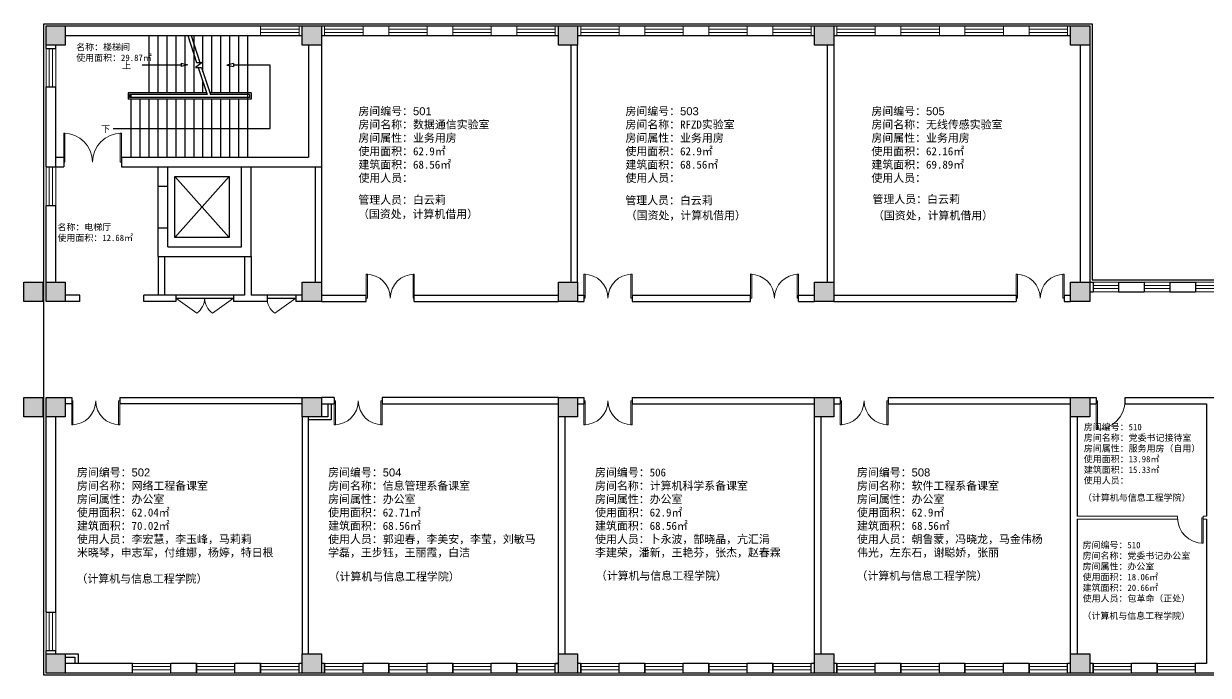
# Model space of a CAD drawing. Header units: millimetres. Extents: x 31518 to 160291, y 21900 to 76087.
# Drawn here: x 31518 to 68518, y 26678 to 47018 of the extents above; entities that cross this region are included whole.
import ezdxf

# ---------------------------------------------------------------- set-up
doc = ezdxf.new("R2010")
doc.units = ezdxf.units.MM
doc.header["$LTSCALE"] = 1000
doc.linetypes.add('CONTINOUS', pattern=[0])
doc.layers.add('填充', color=7, linetype='Continuous')
doc.layers.add('管理人员', color=2, linetype='Continuous')
for name, color, linetype, lineweight in [('墙体', 30, 'Continuous', 30), ('墙线', 30, 'Continuous', 30), ('文字', 7, 'Continuous', 30), ('柱子', 150, 'Continuous', 30), ('窗线', 131, 'Continuous', 15), ('门线', 154, 'CONTINOUS', 15)]:
    doc.layers.add(name, color=color, linetype=linetype, lineweight=lineweight)
doc.styles.get("Standard").update_dxf_attribs({"font": 'arial.ttf'})

msp = doc.modelspace()

# ---------------------------------------------------------------- hatches: boundary and pattern name
at = {"layer": '填充'}
h = msp.add_hatch(color=7, dxfattribs=at)
h.dxf.hatch_style = 1
h.paths.add_polyline_path([(32818, 46948), (32218, 46948), (32218, 46348), (32818, 46348)])
h = msp.add_hatch(color=7, dxfattribs=at)
h.dxf.hatch_style = 1
h.paths.add_polyline_path([(40818, 46948), (40218, 46948), (40218, 46348), (40818, 46348)])
h = msp.add_hatch(color=7, dxfattribs=at)
h.dxf.hatch_style = 1
h.paths.add_polyline_path([(48818, 46948), (48218, 46948), (48218, 46348), (48818, 46348)])
h = msp.add_hatch(color=7, dxfattribs=at)
h.dxf.hatch_style = 1
h.paths.add_polyline_path([(56818, 46948), (56218, 46948), (56218, 46348), (56818, 46348)])
h = msp.add_hatch(color=7, dxfattribs=at)
h.dxf.hatch_style = 1
h.paths.add_polyline_path([(64818, 46948), (64218, 46948), (64218, 46348), (64818, 46348)])
h = msp.add_hatch(color=7, dxfattribs=at)
h.dxf.hatch_style = 1
h.paths.add_polyline_path([(32118, 38948), (31518, 38948), (31518, 38348), (32118, 38348)])
h = msp.add_hatch(color=7, dxfattribs=at)
h.dxf.hatch_style = 1
h.paths.add_polyline_path([(32818, 38948), (32218, 38948), (32218, 38348), (32818, 38348)])
h = msp.add_hatch(color=7, dxfattribs=at)
h.dxf.hatch_style = 1
h.paths.add_polyline_path([(40818, 38948), (40218, 38948), (40218, 38348), (40818, 38348)])
h = msp.add_hatch(color=7, dxfattribs=at)
h.dxf.hatch_style = 1
h.paths.add_polyline_path([(48818, 38948), (48218, 38948), (48218, 38348), (48818, 38348)])
h = msp.add_hatch(color=7, dxfattribs=at)
h.dxf.hatch_style = 1
h.paths.add_polyline_path([(56818, 38948), (56218, 38948), (56218, 38348), (56818, 38348)])
h = msp.add_hatch(color=7, dxfattribs=at)
h.dxf.hatch_style = 1
h.paths.add_polyline_path([(64818, 38948), (64218, 38948), (64218, 38348), (64818, 38348)])
h = msp.add_hatch(color=7, dxfattribs=at)
h.dxf.hatch_style = 1
h.paths.add_polyline_path([(32118, 35348), (31518, 35348), (31518, 34748), (32118, 34748)])
h = msp.add_hatch(color=7, dxfattribs=at)
h.dxf.hatch_style = 1
h.paths.add_polyline_path([(32818, 35348), (32218, 35348), (32218, 34748), (32818, 34748)])
h = msp.add_hatch(color=7, dxfattribs=at)
h.dxf.hatch_style = 1
h.paths.add_polyline_path([(40818, 35348), (40218, 35348), (40218, 34748), (40818, 34748)])
h = msp.add_hatch(color=7, dxfattribs=at)
h.dxf.hatch_style = 1
h.paths.add_polyline_path([(48818, 35348), (48218, 35348), (48218, 34748), (48818, 34748)])
h = msp.add_hatch(color=7, dxfattribs=at)
h.dxf.hatch_style = 1
h.paths.add_polyline_path([(56818, 35348), (56218, 35348), (56218, 34748), (56818, 34748)])
h = msp.add_hatch(color=7, dxfattribs=at)
h.dxf.hatch_style = 1
h.paths.add_polyline_path([(64818, 35348), (64218, 35348), (64218, 34748), (64818, 34748)])
h = msp.add_hatch(color=7, dxfattribs=at)
h.dxf.hatch_style = 1
h.paths.add_polyline_path([(32818, 27348), (32218, 27348), (32218, 26748), (32818, 26748)])
h = msp.add_hatch(color=7, dxfattribs=at)
h.dxf.hatch_style = 1
h.paths.add_polyline_path([(40818, 27348), (40218, 27348), (40218, 26748), (40818, 26748)])
h = msp.add_hatch(color=7, dxfattribs=at)
h.dxf.hatch_style = 1
h.paths.add_polyline_path([(48818, 27348), (48218, 27348), (48218, 26748), (48818, 26748)])
h = msp.add_hatch(color=7, dxfattribs=at)
h.dxf.hatch_style = 1
h.paths.add_polyline_path([(56818, 27348), (56218, 27348), (56218, 26748), (56818, 26748)])
h = msp.add_hatch(color=7, dxfattribs=at)
h.dxf.hatch_style = 1
h.paths.add_polyline_path([(64818, 27348), (64218, 27348), (64218, 26748), (64818, 26748)])

# ---------------------------------------------------------------- linework, layer by layer
at = {"layer": '墙体'}
for p, q in [((35438, 44860), (35438, 46648)), ((35718, 44860), (35718, 46648)), ((35998, 44860), (35998, 46648)), ((35998, 44860), (35998, 46648)), ((36278, 44860), (36278, 46648)), ((36558, 44860), (36558, 46648)), ((36641, 46648), (36920, 45805)), ((36744, 46648), (37023, 45805)), ((36838, 44860), (36838, 46648)), ((37118, 45545), (37118, 46648)), ((37118, 45517), (37118, 46648)), ((37398, 44860), (37398, 46648)), ((37678, 44860), (37678, 46648)), ((37958, 44860), (37958, 46648)), ((38238, 44860), (38238, 46648)), ((38518, 42872), (38518, 46648)), ((56618, 46348), (56618, 38948)), ((56818, 46348), (56818, 38948)), ((35216, 45733), (36433, 45733)), ((36433, 45783), (36433, 45683)), ((36433, 45783), (36641, 45733)), ((36641, 45733), (36433, 45683)), ((37093, 45805), (36881, 45650)), ((36881, 45650), (37075, 45650)), ((36920, 45805), (37093, 45805)), ((36971, 45650), (37249, 44810)), ((37074, 45650), (37352, 44810)), ((38070, 45778), (37862, 45728)), ((37862, 45728), (38070, 45678)), ((38070, 45778), (38070, 45678)), ((39213, 45728), (38070, 45728)), ((38070, 45728), (38070, 45678)), ((39213, 43746), (39213, 45728)), ((37118, 44860), (37118, 45205)), ((37118, 44860), (37118, 45205)), ((37233, 44860), (34778, 44860)), ((34778, 44860), (34778, 44660)), ((37249, 44810), (34828, 44810)), ((34828, 44810), (34828, 44710)), ((34878, 44710), (34878, 44810)), ((38618, 44860), (37336, 44860)), ((38568, 44810), (37352, 44810)), ((38568, 44810), (38568, 44710)), ((38618, 44860), (38618, 44660)), ((37118, 44660), (34778, 44660)), ((38568, 44710), (34828, 44710)), ((34878, 42872), (34878, 44660)), ((38518, 44660), (34878, 44660)), ((35158, 42872), (35158, 44660)), ((35438, 42872), (35438, 44660)), ((35718, 42872), (35718, 44660)), ((35998, 42872), (35998, 44660)), ((35998, 42872), (35998, 44660)), ((36278, 42872), (36278, 44660)), ((36558, 42872), (36558, 44660)), ((36838, 42872), (36838, 44660)), ((37118, 42872), (37118, 44660)), ((37118, 42872), (37118, 44660)), ((37398, 42872), (37398, 44660)), ((38618, 44660), (37398, 44660)), ((37678, 42872), (37678, 44660)), ((37958, 42872), (37958, 44660)), ((38238, 42872), (38238, 44660)), ((34311, 43746), (39213, 43746)), ((54218, 38346), (54218, 38548)), ((55718, 38346), (55718, 38548)), ((33018, 35348), (33018, 35148)), ((34518, 35348), (34518, 35148)), ((41218, 35348), (41218, 35148)), ((42718, 35348), (42718, 35148)), ((57018, 35348), (57018, 35148)), ((58518, 35348), (58518, 35148)), ((58518, 35348), (64218, 35348)), ((40218, 34748), (40218, 27348)), ((48218, 27348), (48218, 34748)), ((56218, 27348), (56218, 34748)), ((64218, 27348), (64218, 34748))]:
    msp.add_line(p, q, dxfattribs=at)
at = {"layer": '墙线'}
for p, q in [((32148, 26678), (32148, 47018)), ((32148, 47018), (64888, 47018)), ((64888, 47018), (64888, 39018)), ((32818, 46948), (40218, 46948)), ((32818, 46648), (40218, 46648)), ((40818, 46948), (64818, 46948)), ((40818, 46648), (48218, 46648)), ((48818, 46648), (56218, 46648)), ((56818, 46648), (64218, 46648)), ((64818, 46948), (64818, 38948)), ((32218, 46248), (32218, 46348)), ((32518, 46248), (32518, 46348)), ((40418, 46348), (40418, 42848)), ((40818, 46348), (40818, 42548)), ((48618, 38948), (48618, 46348)), ((48818, 38948), (48818, 46348)), ((64518, 46348), (64518, 38948)), ((32218, 46248), (32518, 46248)), ((32218, 42548), (32218, 45048)), ((32218, 45048), (32518, 45048)), ((32518, 42548), (32518, 45048)), ((32518, 42848), (32768, 42848)), ((32768, 42848), (32768, 42548)), ((34568, 42848), (40418, 42848)), ((34568, 42848), (34568, 42548)), ((32218, 42548), (32518, 42548)), ((32518, 42548), (32768, 42548)), ((34568, 42548), (40818, 42548)), ((35718, 39748), (35718, 42548)), ((36018, 40048), (36018, 42548)), ((36236, 42248), (37936, 40348)), ((37936, 42248), (36236, 40348)), ((36236, 42248), (37936, 42248)), ((36236, 40348), (36236, 42248)), ((37936, 42248), (37936, 40348)), ((38318, 40048), (38318, 42548)), ((38618, 39748), (38618, 42548)), ((40618, 42548), (40618, 38948)), ((40818, 42548), (40818, 38948)), ((35718, 41948), (36018, 41948)), ((32218, 38948), (32218, 41348)), ((32218, 41348), (32518, 41348)), ((32518, 38948), (32518, 41348)), ((35718, 40648), (36018, 40648)), ((37936, 40348), (36236, 40348)), ((36018, 40048), (38318, 40048)), ((35718, 39748), (38618, 39748)), ((35718, 39748), (35718, 38548)), ((35918, 39748), (35918, 38548)), ((38418, 39748), (38418, 38548)), ((38618, 39748), (38618, 38548)), ((64818, 38948), (64918, 38948)), ((64888, 39018), (72148, 39018)), ((64918, 38948), (64918, 38648)), ((65718, 38948), (66518, 38948)), ((65718, 38948), (65718, 38648)), ((66518, 38948), (66518, 38648)), ((67318, 38948), (68118, 38948)), ((67318, 38948), (67318, 38648)), ((68118, 38948), (68118, 38648)), ((33268, 38548), (32818, 38548)), ((33268, 38348), (33268, 38548)), ((38418, 38548), (35268, 38548)), ((35268, 38348), (35268, 38548)), ((36268, 38548), (36268, 38348)), ((38068, 38548), (38068, 38348)), ((40218, 38548), (38618, 38548)), ((39118, 38548), (39118, 38348)), ((40018, 38548), (40018, 38348)), ((40818, 38548), (42218, 38548)), ((42218, 38348), (42218, 38548)), ((43718, 38548), (48218, 38548)), ((43718, 38348), (43718, 38548)), ((48818, 38548), (49018, 38548)), ((49018, 38548), (49018, 38348)), ((50518, 38548), (54218, 38548)), ((50518, 38548), (50518, 38348)), ((55718, 38548), (56218, 38548)), ((56818, 38548), (62518, 38548)), ((62518, 38548), (62518, 38348)), ((64018, 38548), (64218, 38548)), ((64018, 38548), (64018, 38348)), ((64818, 38648), (64918, 38648)), ((65718, 38648), (66518, 38648)), ((67318, 38648), (68118, 38648)), ((33268, 38348), (32818, 38348)), ((36268, 38348), (35268, 38348)), ((36268, 38448), (38068, 38448)), ((39118, 38348), (38068, 38348)), ((39118, 38448), (40018, 38448)), ((40218, 38348), (40018, 38348)), ((40818, 38348), (42218, 38348)), ((43718, 38348), (48218, 38348)), ((48818, 38348), (49018, 38348)), ((50518, 38348), (54218, 38348)), ((55718, 38348), (56218, 38348)), ((56818, 38348), (62518, 38348)), ((64018, 38348), (64218, 38348)), ((32218, 28648), (32218, 35348)), ((32818, 35348), (33018, 35348)), ((34518, 35348), (40218, 35348)), ((41218, 35348), (40818, 35348)), ((48218, 35348), (42718, 35348)), ((48818, 35348), (49018, 35348)), ((49018, 35348), (49018, 35148)), ((50518, 35348), (56218, 35348)), ((50518, 35348), (50518, 35148)), ((56818, 35348), (57018, 35348)), ((64818, 35348), (65018, 35348)), ((65018, 35348), (65018, 35148)), ((65918, 35348), (71018, 35348)), ((65918, 35148), (65918, 35348)), ((33018, 35148), (32818, 35148)), ((40218, 35148), (34518, 35148)), ((40818, 35148), (41218, 35148)), ((41018, 35148), (41018, 34748)), ((41118, 35148), (41118, 34648)), ((42718, 35148), (48218, 35148)), ((48818, 35148), (49018, 35148)), ((50518, 35148), (56218, 35148)), ((56818, 35148), (57018, 35148)), ((58518, 35148), (64218, 35148)), ((64818, 35148), (65018, 35148)), ((65918, 35148), (68458, 35148)), ((68458, 35148), (68458, 31648)), ((32518, 28648), (32518, 34748)), ((40418, 27348), (40418, 34748)), ((41118, 34648), (40418, 34648)), ((41018, 34748), (40818, 34748)), ((48418, 34748), (48418, 27348)), ((56418, 34748), (56418, 27348)), ((64418, 34748), (64418, 31648)), ((64418, 31548), (64418, 27348)), ((68458, 31548), (68458, 27048)), ((32218, 28648), (32518, 28648)), ((32218, 26748), (32218, 27448)), ((32218, 27448), (32518, 27448)), ((32518, 27348), (32518, 27448)), ((32818, 27348), (33218, 27348)), ((32818, 27248), (33118, 27248)), ((34918, 27048), (32818, 27048)), ((33118, 27248), (33118, 27048)), ((33218, 27348), (33218, 27048)), ((34918, 26748), (34918, 27048)), ((36918, 27048), (36118, 27048)), ((36118, 26748), (36118, 27048)), ((36918, 27048), (36918, 26748)), ((36918, 26748), (36918, 27048)), ((38918, 27048), (38118, 27048)), ((38118, 26748), (38118, 27048)), ((38918, 27048), (38918, 26748)), ((38918, 26748), (38918, 27048)), ((40118, 26748), (40118, 27048)), ((40218, 27048), (40118, 27048)), ((40918, 27048), (40818, 27048)), ((40918, 27048), (40918, 26748)), ((40918, 26748), (40918, 27048)), ((42118, 26748), (42118, 27048)), ((42918, 27048), (42118, 27048)), ((42918, 27048), (42918, 26748)), ((42918, 26748), (42918, 27048)), ((44118, 26748), (44118, 27048)), ((44918, 27048), (44118, 27048)), ((44918, 27048), (44918, 26748)), ((44918, 26748), (44918, 27048)), ((46118, 26748), (46118, 27048)), ((46918, 27048), (46118, 27048)), ((46918, 27048), (46918, 26748)), ((46918, 26748), (46918, 27048)), ((48118, 26748), (48118, 27048)), ((48118, 27048), (48218, 27048)), ((48118, 26748), (48118, 27048)), ((48218, 27048), (48118, 27048)), ((48918, 27048), (48818, 27048)), ((48918, 27048), (48918, 26748)), ((48918, 26748), (48918, 27048)), ((50118, 26748), (50118, 27048)), ((50918, 27048), (50118, 27048)), ((50918, 27048), (50918, 26748)), ((50918, 26748), (50918, 27048)), ((52118, 26748), (52118, 27048)), ((52918, 27048), (52118, 27048)), ((52918, 27048), (52918, 26748)), ((52918, 26748), (52918, 27048)), ((54118, 26748), (54118, 27048)), ((54918, 27048), (54118, 27048)), ((54918, 27048), (54918, 26748)), ((54918, 26748), (54918, 27048)), ((56118, 26748), (56118, 27048)), ((56218, 27048), (56118, 27048)), ((56918, 27048), (56818, 27048)), ((56918, 27048), (56918, 26748)), ((56918, 26748), (56918, 27048)), ((58118, 26748), (58118, 27048)), ((58918, 27048), (58118, 27048)), ((58918, 27048), (58918, 26748)), ((58918, 26748), (58918, 27048)), ((60118, 26748), (60118, 27048)), ((60918, 27048), (60118, 27048)), ((60918, 27048), (60918, 26748)), ((60918, 26748), (60918, 27048)), ((62118, 26748), (62118, 27048)), ((62918, 27048), (62118, 27048)), ((62918, 27048), (62918, 26748)), ((62918, 26748), (62918, 27048)), ((64118, 26748), (64118, 27048)), ((64218, 27048), (64118, 27048)), ((64918, 27048), (64818, 27048)), ((64918, 27048), (64918, 26748)), ((64918, 26748), (64918, 27048)), ((66118, 26748), (66118, 27048)), ((66918, 27048), (66118, 27048)), ((66918, 27048), (66918, 26748)), ((66918, 26748), (66918, 27048)), ((68118, 26748), (68118, 27048)), ((68458, 27048), (68118, 27048)), ((84488, 26678), (32148, 26678)), ((34918, 26748), (32218, 26748)), ((36918, 26748), (36118, 26748)), ((38918, 26748), (38118, 26748)), ((40218, 26748), (40118, 26748)), ((40918, 26748), (40818, 26748)), ((42918, 26748), (42118, 26748)), ((44918, 26748), (44118, 26748)), ((46918, 26748), (46118, 26748)), ((48218, 26748), (48118, 26748)), ((48918, 26748), (48818, 26748)), ((50918, 26748), (50118, 26748)), ((52918, 26748), (52118, 26748)), ((54918, 26748), (54118, 26748)), ((56218, 26748), (56118, 26748)), ((56918, 26748), (56818, 26748)), ((58918, 26748), (58118, 26748)), ((60918, 26748), (60118, 26748)), ((62918, 26748), (62118, 26748)), ((64218, 26748), (64118, 26748)), ((64918, 26748), (64818, 26748)), ((66918, 26748), (66118, 26748)), ((68918, 26748), (68118, 26748))]:
    msp.add_line(p, q, dxfattribs=at)
at = {"layer": '柱子'}
for p, q in [((32218, 46948), (32818, 46948)), ((32218, 46348), (32218, 46948)), ((32818, 46948), (32818, 46348)), ((40218, 46948), (40818, 46948)), ((40218, 46348), (40218, 46948)), ((40818, 46948), (40818, 46348)), ((48218, 46948), (48818, 46948)), ((48218, 46348), (48218, 46948)), ((48818, 46948), (48818, 46348)), ((56218, 46948), (56818, 46948)), ((56218, 46348), (56218, 46948)), ((56818, 46948), (56818, 46348)), ((64218, 46948), (64818, 46948)), ((64218, 46348), (64218, 46948)), ((64818, 46948), (64818, 46348)), ((32818, 46348), (32218, 46348)), ((40818, 46348), (40218, 46348)), ((48818, 46348), (48218, 46348)), ((56818, 46348), (56218, 46348)), ((64818, 46348), (64218, 46348)), ((31518, 38948), (32118, 38948)), ((31518, 38348), (31518, 38948)), ((32118, 38948), (32118, 38348)), ((32218, 38948), (32818, 38948)), ((32218, 38348), (32218, 38948)), ((32818, 38948), (32818, 38348)), ((40218, 38348), (40218, 38948)), ((40218, 38948), (40818, 38948)), ((40818, 38948), (40818, 38348)), ((48218, 38948), (48818, 38948)), ((48218, 38348), (48218, 38948)), ((48818, 38948), (48818, 38348)), ((56218, 38948), (56818, 38948)), ((56218, 38348), (56218, 38948)), ((56818, 38948), (56818, 38348)), ((64218, 38948), (64818, 38948)), ((64218, 38348), (64218, 38948)), ((64818, 38948), (64818, 38348)), ((32118, 38348), (31518, 38348)), ((32818, 38348), (32218, 38348)), ((40818, 38348), (40218, 38348)), ((48818, 38348), (48218, 38348)), ((56818, 38348), (56218, 38348)), ((64818, 38348), (64218, 38348)), ((31518, 35348), (32118, 35348)), ((31518, 34748), (31518, 35348)), ((32118, 35348), (32118, 34748)), ((32218, 35348), (32818, 35348)), ((32218, 34748), (32218, 35348)), ((32818, 35348), (32818, 34748)), ((40218, 35348), (40818, 35348)), ((40218, 34748), (40218, 35348)), ((40818, 35348), (40818, 34748)), ((48218, 35348), (48818, 35348)), ((48218, 34748), (48218, 35348)), ((48818, 35348), (48818, 34748)), ((56218, 35348), (56818, 35348)), ((56218, 34748), (56218, 35348)), ((56818, 35348), (56818, 34748)), ((64218, 35348), (64818, 35348)), ((64218, 34748), (64218, 35348)), ((64818, 35348), (64818, 34748)), ((32118, 34748), (31518, 34748)), ((32818, 34748), (32218, 34748)), ((40818, 34748), (40218, 34748)), ((48818, 34748), (48218, 34748)), ((56818, 34748), (56218, 34748)), ((64818, 34748), (64218, 34748)), ((32218, 27348), (32818, 27348)), ((32218, 26748), (32218, 27348)), ((32818, 27348), (32818, 26748)), ((40218, 27348), (40818, 27348)), ((40218, 26748), (40218, 27348)), ((40818, 27348), (40818, 26748)), ((48218, 27348), (48818, 27348)), ((48218, 26748), (48218, 27348)), ((48818, 27348), (48818, 26748)), ((56218, 27348), (56818, 27348)), ((56218, 26748), (56218, 27348)), ((56818, 27348), (56818, 26748)), ((64218, 27348), (64818, 27348)), ((64218, 26748), (64218, 27348)), ((64818, 27348), (64818, 26748)), ((32818, 26748), (32218, 26748)), ((40818, 26748), (40218, 26748)), ((48818, 26748), (48218, 26748)), ((56818, 26748), (56218, 26748)), ((64818, 26748), (64218, 26748))]:
    msp.add_line(p, q, dxfattribs=at)
at = {"layer": '窗线'}
for p, q in [((38918, 46648), (38918, 46948)), ((38918, 46948), (40118, 46948)), ((38918, 46848), (40118, 46848)), ((38918, 46748), (40118, 46748)), ((40118, 46648), (38918, 46648)), ((40118, 46948), (40118, 46648)), ((40918, 46948), (40918, 46648)), ((42118, 46948), (40918, 46948)), ((42118, 46848), (40918, 46848)), ((42118, 46748), (40918, 46748)), ((40918, 46648), (42118, 46648)), ((42118, 46648), (42118, 46948)), ((42918, 46648), (42918, 46948)), ((44118, 46948), (42918, 46948)), ((44118, 46848), (42918, 46848)), ((44118, 46748), (42918, 46748)), ((42918, 46648), (44118, 46648)), ((44118, 46648), (44118, 46948)), ((44918, 46648), (44918, 46948)), ((46118, 46948), (44918, 46948)), ((46118, 46848), (44918, 46848)), ((46118, 46748), (44918, 46748)), ((44918, 46648), (46118, 46648)), ((46118, 46648), (46118, 46948)), ((46918, 46648), (46918, 46948)), ((48118, 46948), (46918, 46948)), ((48118, 46848), (46918, 46848)), ((48118, 46748), (46918, 46748)), ((46918, 46648), (48118, 46648)), ((48118, 46648), (48118, 46948)), ((48918, 46948), (48918, 46648)), ((50118, 46948), (48918, 46948)), ((50118, 46848), (48918, 46848)), ((50118, 46748), (48918, 46748)), ((48918, 46648), (50118, 46648)), ((50118, 46648), (50118, 46948)), ((50918, 46648), (50918, 46948)), ((52118, 46948), (50918, 46948)), ((52118, 46848), (50918, 46848)), ((50918, 46748), (52118, 46748)), ((50918, 46648), (52118, 46648)), ((52118, 46648), (52118, 46948)), ((52918, 46648), (52918, 46948)), ((54118, 46948), (52918, 46948)), ((54118, 46848), (52918, 46848)), ((54118, 46748), (52918, 46748)), ((52918, 46648), (54118, 46648)), ((54118, 46648), (54118, 46948)), ((54918, 46648), (54918, 46948)), ((56118, 46948), (54918, 46948)), ((56118, 46848), (54918, 46848)), ((56118, 46748), (54918, 46748)), ((54918, 46648), (56118, 46648)), ((56118, 46648), (56118, 46948)), ((56918, 46948), (56918, 46648)), ((58118, 46948), (56918, 46948)), ((58118, 46848), (56918, 46848)), ((58118, 46748), (56918, 46748)), ((56918, 46648), (58118, 46648)), ((58118, 46648), (58118, 46948)), ((58918, 46648), (58918, 46948)), ((60118, 46948), (58918, 46948)), ((60118, 46848), (58918, 46848)), ((58918, 46748), (60118, 46748)), ((58918, 46648), (60118, 46648)), ((60118, 46648), (60118, 46948)), ((60918, 46648), (60918, 46948)), ((62118, 46948), (60918, 46948)), ((62118, 46848), (60918, 46848)), ((62118, 46748), (60918, 46748)), ((60918, 46648), (62118, 46648)), ((62118, 46648), (62118, 46948)), ((62918, 46648), (62918, 46948)), ((64118, 46948), (62918, 46948)), ((64118, 46848), (62918, 46848)), ((64118, 46748), (62918, 46748)), ((62918, 46648), (64118, 46648)), ((64118, 46648), (64118, 46948)), ((32218, 45048), (32218, 46248)), ((32218, 46248), (32518, 46248)), ((32318, 45048), (32318, 46248)), ((32418, 45048), (32418, 46248)), ((32518, 45048), (32518, 46248)), ((32218, 45048), (32518, 45048)), ((32218, 41348), (32218, 42548)), ((32218, 42548), (32518, 42548)), ((32318, 41348), (32318, 42548)), ((32418, 41348), (32418, 42548)), ((32518, 41348), (32518, 42548)), ((32218, 41348), (32518, 41348)), ((64918, 38948), (64918, 38648)), ((65718, 38948), (64918, 38948)), ((65718, 38648), (65718, 38948)), ((66518, 38948), (66518, 38648)), ((67318, 38948), (66518, 38948)), ((67318, 38648), (67318, 38948)), ((68118, 38948), (68118, 38648)), ((68918, 38948), (68118, 38948)), ((65718, 38848), (64918, 38848)), ((64918, 38748), (65718, 38748)), ((64918, 38648), (65718, 38648)), ((67318, 38848), (66518, 38848)), ((66518, 38748), (67318, 38748)), ((66518, 38648), (67318, 38648)), ((68918, 38848), (68118, 38848)), ((68118, 38748), (68918, 38748)), ((68118, 38648), (68918, 38648)), ((64418, 31648), (67558, 31648)), ((64418, 31548), (67558, 31548)), ((67558, 31648), (67558, 31548)), ((68358, 31598), (68318, 31598)), ((68318, 31598), (68318, 30798)), ((68358, 31648), (68358, 31548)), ((68358, 31648), (68458, 31648)), ((68358, 30798), (68358, 31598)), ((68358, 31548), (68458, 31548)), ((68318, 30798), (68358, 30798)), ((32218, 27448), (32218, 28648)), ((32218, 28648), (32518, 28648)), ((32318, 27448), (32318, 28648)), ((32418, 27448), (32418, 28648)), ((32518, 27448), (32518, 28648)), ((32218, 27448), (32518, 27448)), ((34918, 27048), (36118, 27048)), ((34918, 27048), (34918, 26748)), ((36118, 27048), (36118, 26748)), ((36918, 27048), (38118, 27048)), ((36918, 27048), (36918, 26748)), ((38118, 27048), (38118, 26748)), ((38918, 27048), (40118, 27048)), ((38918, 27048), (38918, 26748)), ((40118, 27048), (40118, 26748)), ((40918, 27048), (42118, 27048)), ((40918, 27048), (40918, 26748)), ((42118, 27048), (42118, 26748)), ((42918, 27048), (44118, 27048)), ((42918, 27048), (42918, 26748)), ((44118, 27048), (44118, 26748)), ((44918, 27048), (46118, 27048)), ((44918, 27048), (44918, 26748)), ((46118, 27048), (46118, 26748)), ((46918, 27048), (48118, 27048)), ((46918, 27048), (46918, 26748)), ((48118, 27048), (48118, 26748)), ((48118, 27048), (48118, 26748)), ((48918, 27048), (50118, 27048)), ((48918, 27048), (48918, 26748)), ((50118, 27048), (50118, 26748)), ((50918, 27048), (52118, 27048)), ((50918, 27048), (50918, 26748)), ((52118, 27048), (52118, 26748)), ((52918, 27048), (54118, 27048)), ((52918, 27048), (52918, 26748)), ((54118, 27048), (54118, 26748)), ((54918, 27048), (56118, 27048)), ((54918, 27048), (54918, 26748)), ((56118, 27048), (56118, 26748)), ((56918, 27048), (58118, 27048)), ((56918, 27048), (56918, 26748)), ((58118, 27048), (58118, 26748)), ((58918, 27048), (60118, 27048)), ((58918, 27048), (58918, 26748)), ((60118, 27048), (60118, 26748)), ((60918, 27048), (62118, 27048)), ((60918, 27048), (60918, 26748)), ((62118, 27048), (62118, 26748)), ((62918, 27048), (64118, 27048)), ((62918, 27048), (62918, 26748)), ((64118, 27048), (64118, 26748)), ((64918, 27048), (66118, 27048)), ((64918, 27048), (64918, 26748)), ((66118, 27048), (66118, 26748)), ((66918, 27048), (68118, 27048)), ((66918, 27048), (66918, 26748)), ((68118, 27048), (68118, 26748)), ((34918, 26948), (36118, 26948)), ((34918, 26848), (36118, 26848)), ((34918, 26748), (36118, 26748)), ((36918, 26948), (38118, 26948)), ((36918, 26848), (38118, 26848)), ((36918, 26748), (38118, 26748)), ((38918, 26948), (40118, 26948)), ((38918, 26848), (40118, 26848)), ((38918, 26748), (40118, 26748)), ((40918, 26948), (42118, 26948)), ((40918, 26848), (42118, 26848)), ((40918, 26748), (42118, 26748)), ((42918, 26948), (44118, 26948)), ((42918, 26848), (44118, 26848)), ((42918, 26748), (44118, 26748)), ((44918, 26948), (46118, 26948)), ((44918, 26848), (46118, 26848)), ((44918, 26748), (46118, 26748)), ((46918, 26948), (48118, 26948)), ((46918, 26848), (48118, 26848)), ((46918, 26748), (48118, 26748)), ((48918, 26948), (50118, 26948)), ((48918, 26848), (50118, 26848)), ((48918, 26748), (50118, 26748)), ((50918, 26948), (52118, 26948)), ((50918, 26848), (52118, 26848)), ((50918, 26748), (52118, 26748)), ((52918, 26948), (54118, 26948)), ((52918, 26848), (54118, 26848)), ((52918, 26748), (54118, 26748)), ((54918, 26948), (56118, 26948)), ((54918, 26848), (56118, 26848)), ((54918, 26748), (56118, 26748)), ((56918, 26948), (58118, 26948)), ((56918, 26848), (58118, 26848)), ((56918, 26748), (58118, 26748)), ((58918, 26948), (60118, 26948)), ((58918, 26848), (60118, 26848)), ((58918, 26748), (60118, 26748)), ((60918, 26948), (62118, 26948)), ((60918, 26848), (62118, 26848)), ((60918, 26748), (62118, 26748)), ((62918, 26948), (64118, 26948)), ((62918, 26848), (64118, 26848)), ((62918, 26748), (64118, 26748)), ((64918, 26948), (66118, 26948)), ((64918, 26848), (66118, 26848)), ((64918, 26748), (66118, 26748)), ((66918, 26948), (68118, 26948)), ((66918, 26848), (68118, 26848)), ((66918, 26748), (68118, 26748))]:
    msp.add_line(p, q, dxfattribs=at)
msp.add_arc((68358, 31598), 800, 180, 270, dxfattribs=at)
for p in [(38918, 46848), (38918, 46748)]:
    msp.add_point(p, dxfattribs=at)
at = {"layer": '门线'}
for p, q in [((32768, 43598), (32808, 43598)), ((32768, 42698), (32768, 43598)), ((32808, 43598), (32808, 42698)), ((34568, 43598), (34528, 43598)), ((34528, 43598), (34528, 42698)), ((34568, 42698), (34568, 43598)), ((32808, 42698), (32768, 42698)), ((34528, 42698), (34568, 42698)), ((42218, 39198), (42258, 39198)), ((42218, 38448), (42218, 39198)), ((42258, 39198), (42258, 38448)), ((43718, 39198), (43678, 39198)), ((43678, 39198), (43678, 38448)), ((43718, 38448), (43718, 39198)), ((49018, 39198), (49058, 39198)), ((49018, 38448), (49018, 39198)), ((49058, 39198), (49058, 38448)), ((50518, 39198), (50478, 39198)), ((50478, 39198), (50478, 38448)), ((50518, 38448), (50518, 39198)), ((54218, 39197), (54258, 39197)), ((54218, 38447), (54218, 39197)), ((54258, 39197), (54258, 38447)), ((55718, 39197), (55678, 39197)), ((55678, 39197), (55678, 38447)), ((55718, 38447), (55718, 39197)), ((62518, 39198), (62558, 39198)), ((62518, 38448), (62518, 39198)), ((62558, 39198), (62558, 38448)), ((64018, 39198), (63978, 39198)), ((63978, 39198), (63978, 38448)), ((64018, 38448), (64018, 39198)), ((36268, 38448), (38068, 38448)), ((36268, 38448), (36924, 37983)), ((38068, 38448), (37413, 37983)), ((40018, 38448), (39118, 38448)), ((40018, 38448), (39363, 37983)), ((42258, 38448), (42218, 38448)), ((43678, 38448), (43718, 38448)), ((49058, 38448), (49018, 38448)), ((50478, 38448), (50518, 38448)), ((54258, 38447), (54218, 38447)), ((55678, 38447), (55718, 38447)), ((62558, 38448), (62518, 38448)), ((63978, 38448), (64018, 38448)), ((33058, 35248), (33018, 35248)), ((33018, 35248), (33018, 34498)), ((33058, 34498), (33058, 35248)), ((34478, 34498), (34478, 35248)), ((34478, 35248), (34518, 35248)), ((34518, 35248), (34518, 34498)), ((41258, 35248), (41218, 35248)), ((41218, 35248), (41218, 34498)), ((41258, 34498), (41258, 35248)), ((42678, 34498), (42678, 35248)), ((42678, 35248), (42718, 35248)), ((42718, 35248), (42718, 34498)), ((49058, 35248), (49018, 35248)), ((49018, 35248), (49018, 34498)), ((49058, 34498), (49058, 35248)), ((50478, 34498), (50478, 35248)), ((50478, 35248), (50518, 35248)), ((50518, 35248), (50518, 34498)), ((57058, 35248), (57018, 35248)), ((57018, 35248), (57018, 34498)), ((57058, 34498), (57058, 35248)), ((58478, 34498), (58478, 35248)), ((58478, 35248), (58518, 35248)), ((58518, 35248), (58518, 34498)), ((65018, 35248), (65058, 35248)), ((65018, 34348), (65018, 35248)), ((65058, 35248), (65058, 34348)), ((33018, 34498), (33058, 34498)), ((34518, 34498), (34478, 34498)), ((41218, 34498), (41258, 34498)), ((42718, 34498), (42678, 34498)), ((49018, 34498), (49058, 34498)), ((50518, 34498), (50478, 34498)), ((57018, 34498), (57058, 34498)), ((58518, 34498), (58478, 34498)), ((65058, 34348), (65018, 34348))]:
    msp.add_line(p, q, dxfattribs=at)
for centre, radius, start, end in [((32768, 42698), 900, 0, 90), ((34568, 42698), 900, 90, 180), ((42218, 38448), 750, 0, 90), ((43718, 38448), 750, 90, 180), ((49018, 38448), 750, 0, 90), ((50518, 38448), 750, 90, 180), ((54218, 38447), 750, 0, 90), ((55718, 38447), 750, 90, 180), ((62518, 38448), 750, 0, 90), ((64018, 38448), 750, 90, 180), ((36579, 38461), 590, 305.8239, 358.7729), ((37758, 38461), 590, 181.2271, 234.1761), ((39708, 38461), 590, 181.2271, 234.1761), ((33018, 35248), 750, 270, 0), ((34518, 35248), 750, 180, 270), ((41218, 35248), 750, 270, 0), ((42718, 35248), 750, 180, 270), ((49018, 35248), 750, 270, 0), ((50518, 35248), 750, 180, 270), ((57018, 35248), 750, 270, 0), ((58518, 35248), 750, 180, 270), ((65018, 35248), 900, 270, 0)]:
    msp.add_arc(centre, radius, start, end, dxfattribs=at)

# ---------------------------------------------------------------- texts
at = {"layer": '墙体'}
for s, p in [('上', (34589, 45613)), ('下', (33942, 43633))]:
    msp.add_text(s, height=200, dxfattribs=at).set_placement(p)
at = {"layer": '文字', "attachment_point": 1}
for s, width, insert, char_height in [('{\\fSimSun|b0|i0|c134|p2;名称：楼梯间}\\P{\\fSimSun|b0|i0|c134|p2;使用面积：29.87\\fSimSun|b0|i0|c129|p2;㎡}', 3509.56, (33158, 46388), 200), ('{\\fSimSun|b0|i0|c134|p2;房间编号：}501\\P{\\fSimSun|b0|i0|c134|p2;房间名称：数据通信实验室}\\P{\\fSimSun|b0|i0|c134|p2;房间属性：业务用房}\\P{\\fSimSun|b0|i0|c134|p2;使用面积：62.9\\fSimSun|b0|i0|c129|p2;㎡}\\P{\\fSimSun|b0|i0|c134|p2;建筑面积：68.56\\fSimSun|b0|i0|c129|p2;㎡\\fSimSun|b0|i0|c134|p2;\\P使用人员：}', 6846.45, (41973, 44411), 250), ('{\\fSimSun|b0|i0|c134|p2;房间编号：}503\\P{\\fSimSun|b0|i0|c134|p2;房间名称：RFZD实验室}\\P{\\fSimSun|b0|i0|c134|p2;房间属性：业务用房}\\P{\\fSimSun|b0|i0|c134|p2;使用面积：62.9\\fSimSun|b0|i0|c129|p2;㎡}\\P{\\fSimSun|b0|i0|c134|p2;建筑面积：68.56\\fSimSun|b0|i0|c129|p2;㎡\\fSimSun|b0|i0|c134|p2;\\P使用人员：}', 4214.39, (50315, 44411), 250), ('{\\fSimSun|b0|i0|c134|p2;房间编号：}505\\P{\\fSimSun|b0|i0|c134|p2;房间名称：无线传感实验室}\\P{\\fSimSun|b0|i0|c134|p2;房间属性：业务用房}\\P{\\fSimSun|b0|i0|c134|p2;使用面积：62.16\\fSimSun|b0|i0|c129|p2;㎡}\\P{\\fSimSun|b0|i0|c134|p2;建筑面积：69.89\\fSimSun|b0|i0|c129|p2;㎡\\fSimSun|b0|i0|c134|p2;\\P使用人员：}', 4741.19, (57997, 44411), 250), ('{\\fSimSun|b0|i0|c134|p2;名称：电梯厅}\\P{\\fSimSun|b0|i0|c134|p2;使用面积：12.68\\fSimSun|b0|i0|c129|p2;㎡}', 2893.14, (32573, 40766), 200), ('{\\fSimSun|b0|i0|c134|p2;房间编号：510}\\P{\\fSimSun|b0|i0|c134|p2;房间名称：党委书记接待室}\\P{\\fSimSun|b0|i0|c134|p2;房间属性：服务用房（自用）}\\P{\\fSimSun|b0|i0|c134|p2;使用面积：13.98\\fSimSun|b0|i0|c129|p2;㎡}\\P{\\fSimSun|b0|i0|c134|p2;建筑面积：15.33\\fSimSun|b0|i0|c129|p2;㎡\\fSimSun|b0|i0|c134|p2;\\P使用人员：}', 3608.98, (64630, 34527), 200), ('{\\fSimSun|b0|i0|c134|p2;房间编号：}502\\P{\\fSimSun|b0|i0|c134|p2;房间名称：网络工程备课室}\\P{\\fSimSun|b0|i0|c134|p2;房间属性：办公室}\\P{\\fSimSun|b0|i0|c134|p2;使用面积：62.04\\fSimSun|b0|i0|c129|p2;㎡}\\P{\\fSimSun|b0|i0|c134|p2;建筑面积：70.02\\fSimSun|b0|i0|c129|p2;㎡}\\P{\\fSimSun|b0|i0|c134|p2;使用人员：李宏慧，李玉峰，马莉莉\\P米晓琴，申志军，付维娜，杨婷，特日根}', 6567.68, (33182, 33135), 250), ('{\\fSimSun|b0|i0|c134|p2;房间编号：}504\\P{\\fSimSun|b0|i0|c134|p2;房间名称：信息管理系备课室}\\P{\\fSimSun|b0|i0|c134|p2;房间属性：办公室}\\P{\\fSimSun|b0|i0|c134|p2;使用面积：62.71\\fSimSun|b0|i0|c129|p2;㎡}\\P{\\fSimSun|b0|i0|c134|p2;建筑面积：68.56\\fSimSun|b0|i0|c129|p2;㎡}\\P{\\fSimSun|b0|i0|c134|p2;使用人员：郭迎春，李美安，李莹，刘敏马学磊，王步钰，王丽霞，白洁}', 6546.54, (41028, 33135), 250), ('{\\fSimSun|b0|i0|c134|p2;房间编号：506}\\P{\\fSimSun|b0|i0|c134|p2;房间名称：计算机科学系备课室}\\P{\\fSimSun|b0|i0|c134|p2;房间属性：办公室}\\P{\\fSimSun|b0|i0|c134|p2;使用面积：62.9\\fSimSun|b0|i0|c129|p2;㎡}\\P{\\fSimSun|b0|i0|c134|p2;建筑面积：68.56\\fSimSun|b0|i0|c129|p2;㎡}\\P{\\fSimSun|b0|i0|c134|p2;使用人员：卜永波，郜晓晶，亢汇涓\\P李建荣，潘新，王艳芬，张杰，赵春霖}', 6376.47, (49365, 33135), 250), ('{\\fSimSun|b0|i0|c134|p2;房间编号：}508\\P{\\fSimSun|b0|i0|c134|p2;房间名称：软件工程系备课室}\\P{\\fSimSun|b0|i0|c134|p2;房间属性：办公室}\\P{\\fSimSun|b0|i0|c134|p2;使用面积：62.9\\fSimSun|b0|i0|c129|p2;㎡}\\P{\\fSimSun|b0|i0|c134|p2;建筑面积：68.56\\fSimSun|b0|i0|c129|p2;㎡}\\P{\\fSimSun|b0|i0|c134|p2;使用人员：朝鲁蒙，冯晓龙，马金伟杨伟光，左东石，谢聪娇，张丽}', 5816.29, (57546, 33135), 250), ('{\\fSimSun|b0|i0|c134|p2;房间编号：510}\\P{\\fSimSun|b0|i0|c134|p2;房间名称：党委书记办公室}\\P{\\fSimSun|b0|i0|c134|p2;房间属性：办公室}\\P{\\fSimSun|b0|i0|c134|p2;使用面积：18.06\\fSimSun|b0|i0|c129|p2;㎡}\\P{\\fSimSun|b0|i0|c134|p2;建筑面积：20.66\\fSimSun|b0|i0|c129|p2;㎡}\\P{\\fSimSun|b0|i0|c134|p2;使用人员：包革命（正处）}', 3727.28, (64592, 30844), 200)]:
    msp.add_mtext_dynamic_manual_height_columns(s, width=width, gutter_width=12.5, heights=[0], dxfattribs=dict(at, insert=insert, char_height=char_height))
at = {"layer": '管理人员', "attachment_point": 1}
for s, width, insert, char_height in [('\\pt3250;{\\fSimSun|b0|i0|c134|p2;管理人员：白云莉}', 5382.71, (41971, 41644), 250), ('\\pt3250;{\\fSimSun|b0|i0|c134|p2;管理人员：白云莉}', 4999.29, (50310, 41628), 250), ('\\pt3250;{\\fSimSun|b0|i0|c134|p2;管理人员：白云莉}', 5401.93, (58029, 41663), 250), ('{\\fSimSun|b0|i0|c134|p2;（国资处，计算机借用）}', 6128.81, (41959, 41200), 250), ('{\\fSimSun|b0|i0|c134|p2;（国资处，计算机借用）}', 6227.41, (50323, 41160), 250), ('{\\fSimSun|b0|i0|c134|p2;（国资处，计算机借用）}', 6098.34, (58044, 41156), 250), ('{\\fSimSun|b0|i0|c134|p2;（计算机与信息工程学院）}', 3640, (64602, 32323), 200), ('{\\fSimSun|b0|i0|c134|p2;（计算机与信息工程学院）}', 4947.52, (33166, 29819), 250), ('{\\fSimSun|b0|i0|c134|p2;（计算机与信息工程学院）}', 4947.52, (41044, 29884), 250), ('{\\fSimSun|b0|i0|c134|p2;（计算机与信息工程学院）}', 4947.52, (49389, 29910), 250), ('{\\fSimSun|b0|i0|c134|p2;（计算机与信息工程学院）}', 4947.52, (57530, 29910), 250), ('{\\fSimSun|b0|i0|c134|p2;（计算机与信息工程学院）}', 3640, (64588, 28635), 200)]:
    msp.add_mtext_dynamic_manual_height_columns(s, width=width, gutter_width=12.5, heights=[0], dxfattribs=dict(at, insert=insert, char_height=char_height))

doc.saveas('drawing.dxf')
